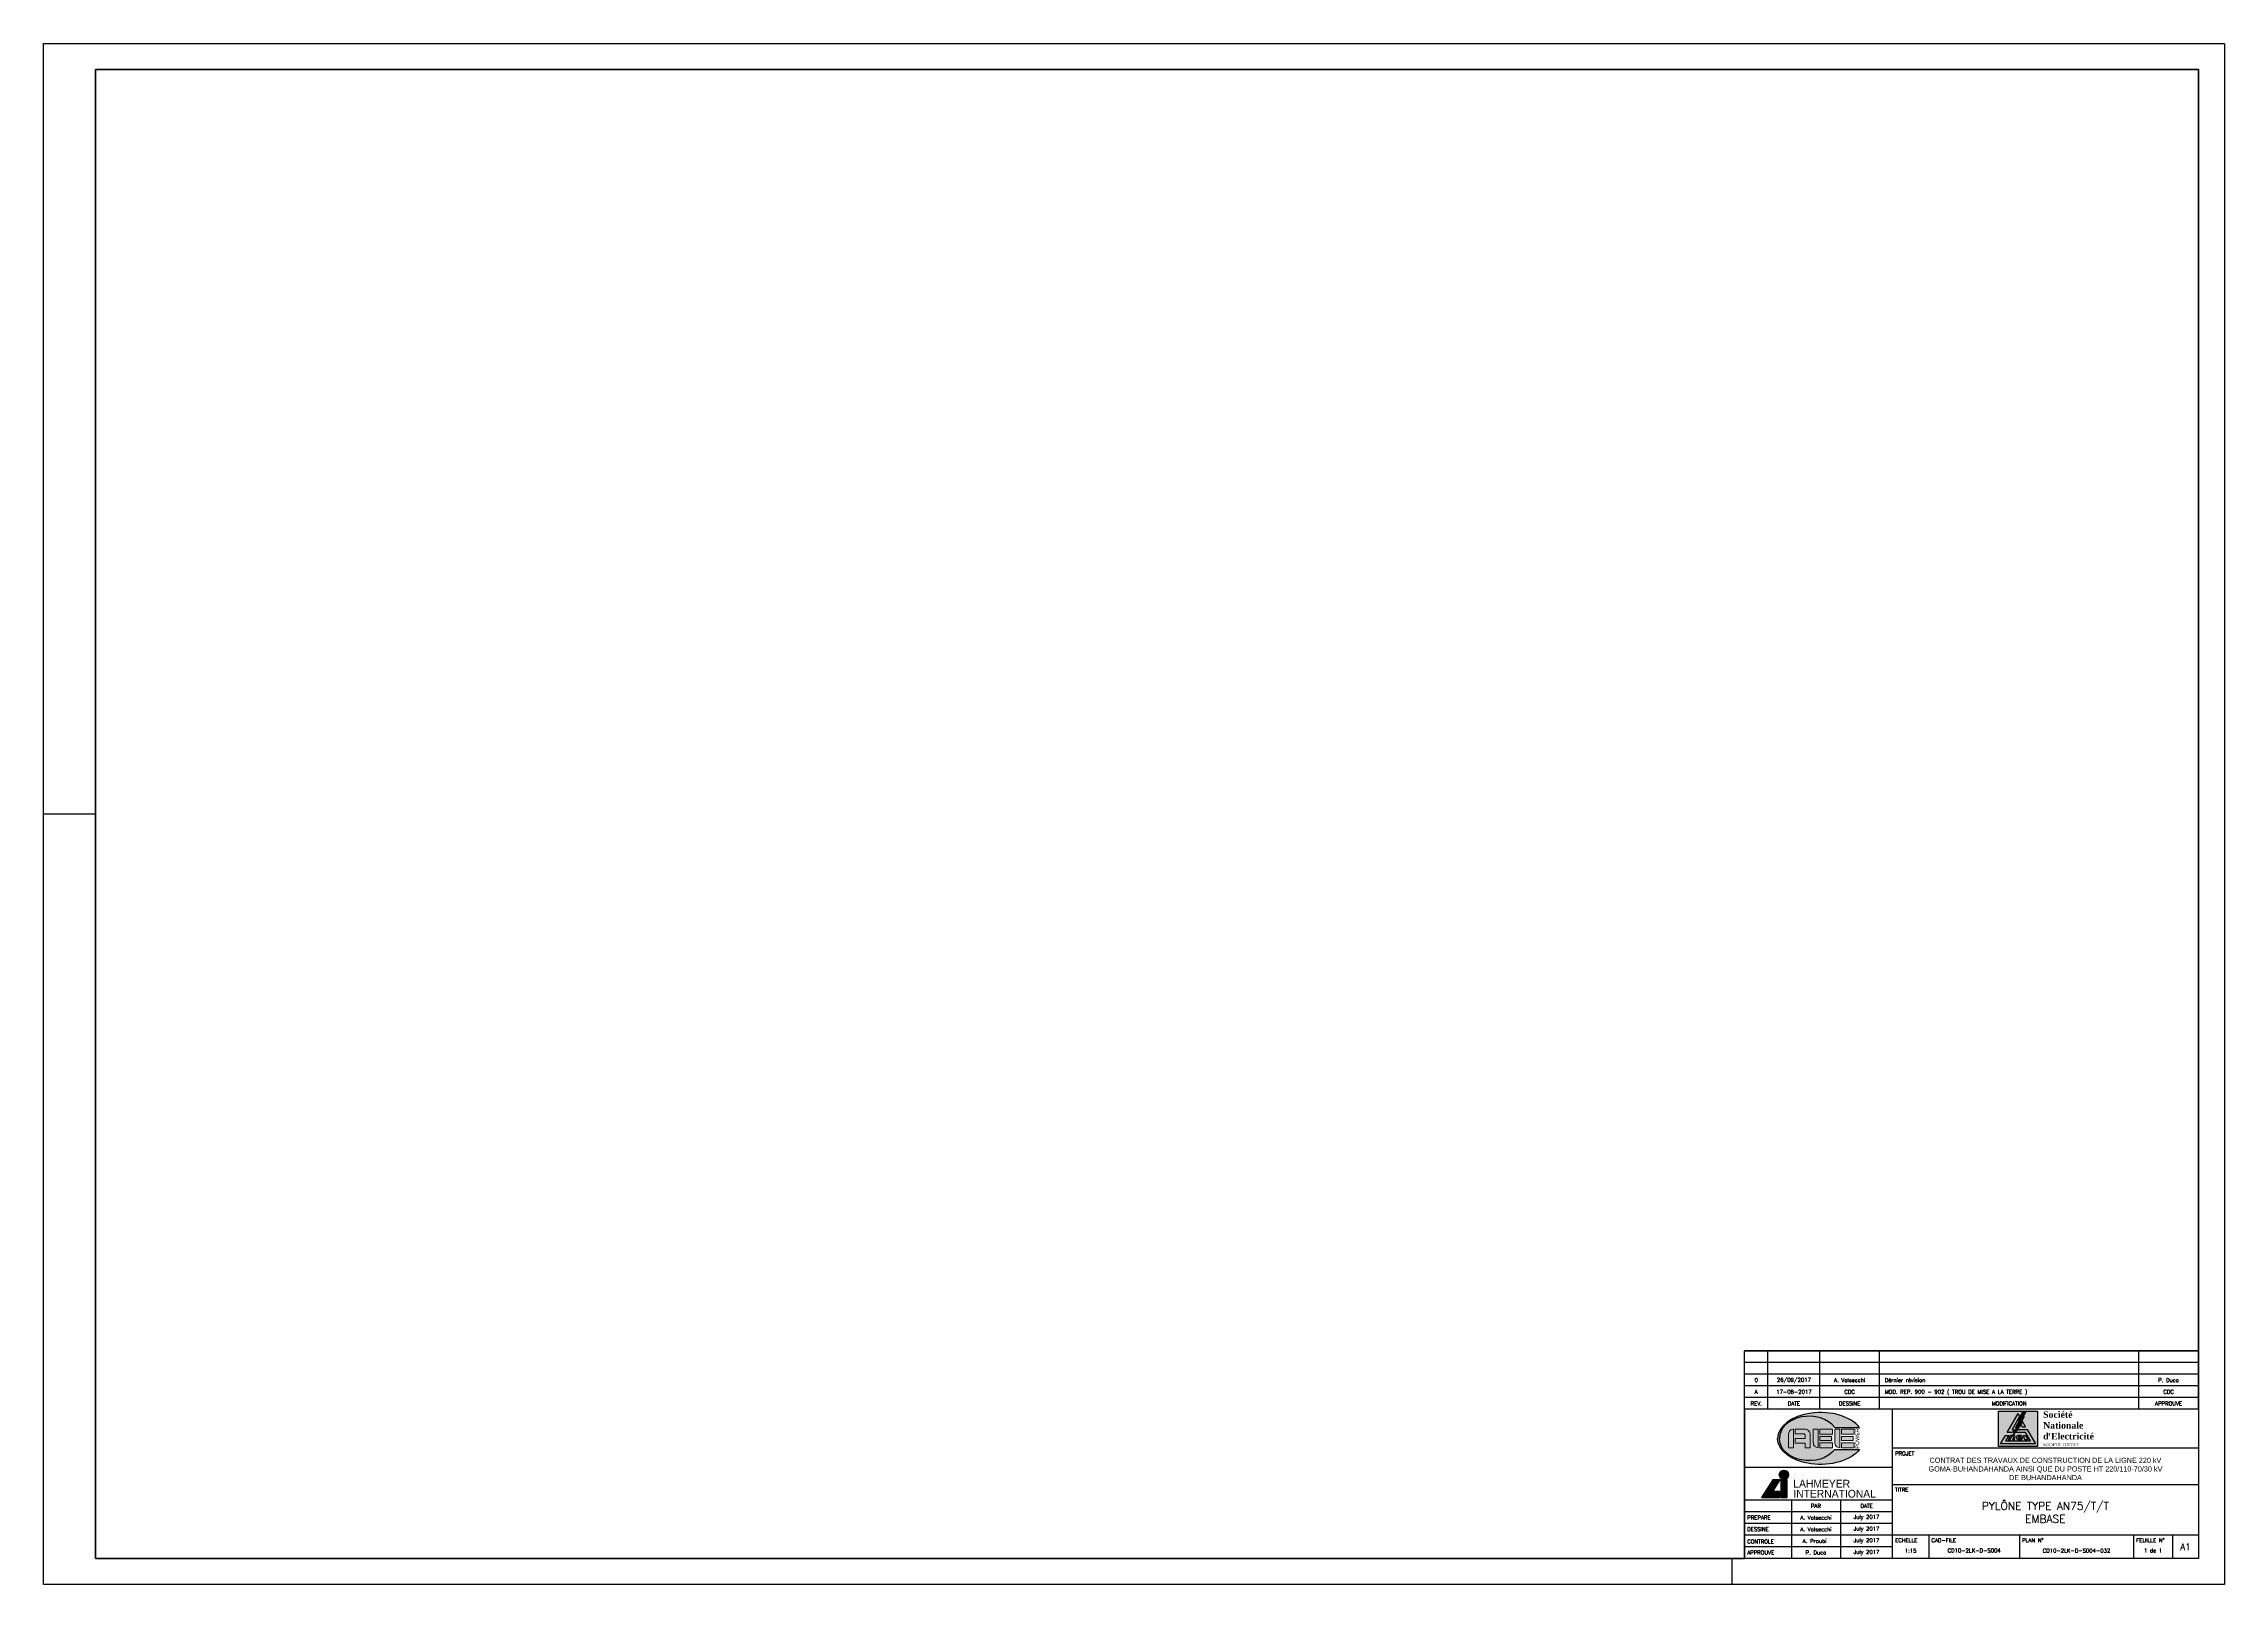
# Paper-space layout 'Layout1' of a CAD drawing. Extents: x 21 to 862, y 5 to 599.
# The model-space entities are those that its viewports show. They can reach past a viewport. Long polylines and large blocks are cut down to what shows.
import ezdxf
from ezdxf.enums import TextEntityAlignment as Align

# ---------------------------------------------------------------- set-up
doc = ezdxf.new("R2010")
doc.units = 0
doc.header["$LTSCALE"] = 150
doc.header["$MEASUREMENT"] = 0
for name, color, linetype in [('LS', 7, 'CONTINUOUS'), ('SELLO', 7, 'CONTINUOUS'), ('SELLO-MODIFI', 7, 'CONTINUOUS')]:
    doc.layers.add(name, color=color, linetype=linetype)
doc.styles.add('ARIAL', font='arial.ttf')
doc.styles.add('ROMANS', font='romans.shx', dxfattribs={"height": 2.5})
doc.styles.add('SWIS', font='swissl.ttf')
doc.styles.add('TIMES', font='times.ttf')
doc.styles.add('TIMESNEGRITA', font='')
doc.styles.get('TIMESNEGRITA').set_extended_font_data('Times New Roman', bold=True)

# ---------------------------------------------------------------- blocks, each defined once
blk = doc.blocks.new('LOGO SNEL')
at = {"layer": 'SELLO'}
h = blk.add_hatch(color=170, dxfattribs=at)
h.paths.add_polyline_path([(-3.08, 6.8), (-18.08, 6.8), (-18.08, -6.8), (-3.08, -6.8)])
h.paths.add_polyline_path([(-7.65, 0.74), (-8.92, 0.74), (-9.49, 1.73), (-8.86, 2.83)], flags=16)
h.paths.add_polyline_path([(-8.27, 4.7), (-10.07, 1.41), (-9.68, 1.41), (-10.97, -0.35), (-7.02, -0.35), (-3.86, -5.82), (-17.3, -5.82), (-15.41, -2.54), (-14.14, -2.54), (-15.41, -4.72), (-5.76, -4.72), (-7.65, -1.44), (-11.77, -1.44), (-12.42, -2.33), (-11.14, 0.17), (-11.49, 0.35), (-10.07, 3.14), (-10.42, 3.31), (-8.86, 6.38), (-7.61, 6.48), (-8.59, 4.7)], flags=16)
h.paths.add_polyline_path([(-9.95, 4.72), (-12.88, -0.35), (-12.1, -0.35), (-12.73, -1.44), (-14.78, -1.44), (-10.58, 5.82)], flags=16)
h.paths.add_polyline_path([(-7.7, -2.54), (-6.81, -4.26), (-7.9, -4.26), (-8.53, -2.54)], flags=16)
h.paths.add_polyline_path([(-9.03, -2.9), (-8.93, -3.09), (-8.86, -3.32), (-8.85, -3.52), (-10.41, -3.52), (-10.38, -3.67), (-10.3, -3.76), (-10.29, -3.77), (-10.2, -3.81), (-10.08, -3.83), (-9.99, -3.84), (-9.86, -3.83), (-9.77, -3.8), (-9.67, -3.74), (-9.65, -3.71), (-8.86, -3.71), (-8.93, -3.87), (-9.08, -4.03), (-9.28, -4.14), (-9.49, -4.2), (-9.66, -4.23), (-9.86, -4.25), (-10.11, -4.26), (-10.37, -4.23), (-10.59, -4.18), (-10.79, -4.09), (-10.93, -3.99), (-11.07, -3.83), (-11.15, -3.62), (-11.17, -3.41), (-11.16, -3.21), (-11.09, -3), (-10.99, -2.87), (-10.89, -2.77), (-10.75, -2.68), (-10.55, -2.6), (-10.31, -2.55), (-10.07, -2.54), (-9.82, -2.54), (-9.57, -2.58), (-9.36, -2.66), (-9.18, -2.76)], flags=16)
h.paths.add_polyline_path([(-9.62, -3.12), (-9.59, -3.23), (-10.45, -3.23), (-10.38, -3.1), (-10.27, -3), (-10.12, -2.96), (-9.95, -2.95), (-9.73, -2.99)], flags=0)
h.paths.add_polyline_path([(-12.73, -2.84), (-12.72, -2.84, -0.53324), (-12.35, -3.38), (-12.71, -4.26), (-11.93, -4.26), (-11.72, -3.03, 0.387199), (-12, -2.58, 0.188481), (-12.93, -2.68), (-12.87, -2.54), (-13.47, -2.54), (-14.36, -4.26), (-13.57, -4.26), (-13.09, -3.08, -0.304428)], flags=16)
h = blk.add_hatch(color=50, dxfattribs=at)
h.paths.add_polyline_path([(-14.78, -1.44), (-12.73, -1.44), (-12.1, -0.35), (-12.88, -0.35), (-9.95, 4.72), (-10.58, 5.82)])
h.paths.add_polyline_path([(-8.86, 2.83), (-9.49, 1.73), (-8.92, 0.74), (-7.65, 0.74)])
h.paths.add_polyline_path([(-10.97, -0.35), (-11.77, -1.44), (-7.65, -1.44), (-5.76, -4.72), (-15.41, -4.72), (-14.14, -2.54), (-15.41, -2.54), (-17.3, -5.82), (-3.86, -5.82), (-7.02, -0.35)])
h.paths.add_polyline_path([(-7.7, -2.54), (-8.53, -2.54), (-7.9, -4.26), (-6.81, -4.26)], flags=17)
h.paths.add_polyline_path([(-8.95, -3.05), (-9.01, -2.95), (-9.07, -2.87), (-9.15, -2.79), (-9.23, -2.73), (-9.31, -2.68), (-9.41, -2.64), (-9.52, -2.6), (-9.63, -2.57), (-9.76, -2.55), (-9.89, -2.54), (-10.03, -2.54), (-10.11, -2.54), (-10.24, -2.55), (-10.37, -2.56), (-10.49, -2.59), (-10.6, -2.62), (-10.7, -2.66), (-10.79, -2.71), (-10.87, -2.76), (-10.9, -2.79), (-10.99, -2.87), (-11.05, -2.95), (-11.11, -3.05), (-11.14, -3.16), (-11.17, -3.27), (-11.17, -3.4), (-11.17, -3.44), (-11.16, -3.56), (-11.13, -3.67), (-11.09, -3.78), (-11.03, -3.87), (-10.96, -3.96), (-10.87, -4.03), (-10.83, -4.06), (-10.74, -4.11), (-10.64, -4.16), (-10.54, -4.19), (-10.42, -4.22), (-10.3, -4.24), (-10.17, -4.25), (-10.03, -4.26), (-9.92, -4.25), (-9.78, -4.25), (-9.66, -4.23), (-9.54, -4.21), (-9.43, -4.19), (-9.33, -4.15), (-9.24, -4.12), (-9.14, -4.06), (-9.04, -3.99), (-8.97, -3.91), (-8.91, -3.81), (-8.86, -3.71), (-9.62, -3.71), (-9.8, -3.82), (-10.04, -3.84), (-10.27, -3.79), (-10.38, -3.67), (-10.41, -3.52), (-8.85, -3.52), (-8.86, -3.38), (-8.88, -3.26), (-8.91, -3.15)], flags=17)
h.paths.add_polyline_path([(-9.59, -3.23), (-10.45, -3.23), (-10.38, -3.1), (-10.27, -3), (-10.12, -2.96), (-9.95, -2.95), (-9.73, -2.99), (-9.62, -3.12)], flags=16)
h.paths.add_polyline_path([(-12.35, -3.38), (-12.71, -4.26), (-11.93, -4.26), (-11.72, -3.03, 0.387199), (-12, -2.58, 0.188481), (-12.93, -2.68), (-12.87, -2.54), (-13.47, -2.54), (-14.36, -4.26), (-13.57, -4.26), (-13.09, -3.08, -0.304428), (-12.73, -2.84), (-12.72, -2.84, -0.53324)], flags=17)
blk.add_hatch(color=10, dxfattribs=at).paths.add_polyline_path([(-11.14, 0.17), (-11.49, 0.35), (-10.07, 3.14), (-10.42, 3.31), (-8.86, 6.38), (-7.61, 6.48), (-8.59, 4.7), (-8.27, 4.7), (-10.07, 1.41), (-9.68, 1.41), (-12.42, -2.33)])
at = {"layer": 'SELLO', "color": 170}
blk.add_lwpolyline([(-18.08, 6.8), (-3.08, 6.8), (-3.08, -6.8), (-18.08, -6.8)], close=True, dxfattribs=at)
at = {"layer": 'SELLO', "color": 50}
for points in [[(-14.78, -1.44), (-10.58, 5.82), (-9.95, 4.72), (-12.88, -0.35), (-12.1, -0.35), (-12.73, -1.44)], [(-8.92, 0.74), (-7.65, 0.74), (-8.86, 2.83), (-9.49, 1.73)], [(-10.9, -2.79), (-10.99, -2.87), (-11.05, -2.95), (-11.11, -3.05), (-11.14, -3.16), (-11.17, -3.27), (-11.17, -3.4), (-11.17, -3.44), (-11.16, -3.56), (-11.13, -3.67), (-11.09, -3.78), (-11.03, -3.87), (-10.96, -3.96), (-10.87, -4.03), (-10.83, -4.06), (-10.74, -4.11), (-10.64, -4.16), (-10.54, -4.19), (-10.42, -4.22), (-10.3, -4.24), (-10.17, -4.25), (-10.03, -4.26), (-9.92, -4.25), (-9.78, -4.25), (-9.66, -4.23), (-9.54, -4.21), (-9.43, -4.19), (-9.33, -4.15), (-9.24, -4.12), (-9.14, -4.06), (-9.04, -3.99), (-8.97, -3.91), (-8.91, -3.81), (-8.86, -3.71), (-9.65, -3.71), (-9.67, -3.74), (-9.77, -3.8), (-9.86, -3.83), (-9.99, -3.84), (-10.08, -3.83), (-10.2, -3.81), (-10.29, -3.77), (-10.3, -3.76), (-10.38, -3.67), (-10.41, -3.52), (-8.85, -3.52), (-8.86, -3.38), (-8.88, -3.26), (-8.91, -3.15), (-8.95, -3.05), (-9.01, -2.95), (-9.07, -2.87), (-9.15, -2.79), (-9.23, -2.73), (-9.31, -2.68), (-9.41, -2.64), (-9.52, -2.6), (-9.63, -2.57), (-9.76, -2.55), (-9.89, -2.54), (-10.03, -2.54), (-10.11, -2.54), (-10.24, -2.55), (-10.37, -2.56), (-10.49, -2.59), (-10.6, -2.62), (-10.7, -2.66), (-10.79, -2.71), (-10.87, -2.76)], [(-9.99, -2.95), (-10.12, -2.96), (-10.23, -2.99), (-10.29, -3.02), (-10.38, -3.1), (-10.43, -3.2), (-10.44, -3.23), (-9.59, -3.23), (-9.62, -3.12), (-9.7, -3.03), (-9.71, -3.02), (-9.8, -2.97), (-9.92, -2.95)], [(-6.81, -4.26), (-7.9, -4.26), (-8.53, -2.54), (-7.7, -2.54)]]:
    blk.add_lwpolyline(points, close=True, dxfattribs=at)
at = {"layer": 'SELLO', "color": 10}
blk.add_lwpolyline([(-11.14, 0.17), (-11.49, 0.35), (-10.07, 3.14), (-10.42, 3.31), (-8.86, 6.38), (-7.61, 6.48), (-8.59, 4.7), (-8.27, 4.7), (-10.07, 1.41), (-9.68, 1.41), (-12.42, -2.33)], close=True, dxfattribs=at)
at = {"layer": 'SELLO', "color": 50}
blk.add_lwpolyline([(-10.97, -0.35), (-7.02, -0.35), (-3.86, -5.82), (-17.3, -5.82), (-15.41, -2.54), (-14.14, -2.54), (-15.41, -4.72), (-5.76, -4.72), (-7.65, -1.44), (-11.77, -1.44)], dxfattribs=at)
blk.add_lwpolyline([(-12.73, -2.84), (-12.72, -2.84, -0.53324), (-12.35, -3.38), (-12.71, -4.26), (-11.93, -4.26), (-11.72, -3.03, 0.387199), (-12, -2.58, 0.188481), (-12.93, -2.68), (-12.87, -2.54), (-13.47, -2.54), (-14.36, -4.26), (-13.57, -4.26), (-13.09, -3.08, -0.304428)], format="xyb", close=True, dxfattribs=at)
at = {"layer": 'SELLO'}
for s, height, style, p in [('SOCIETE  D ETAT', 1.0938, 'TIMES', (-0.9, -6.16)), (',', 2.5, 'TIMESNEGRITA', (1, -1.03)), (',', 1.09, 'TIMES', (7.74, -5.24))]:
    blk.add_text(s, height=height, dxfattribs=dict(at, style=style)).set_placement(p, align=Align.MIDDLE_LEFT)
at = {"layer": 'SELLO', "insert": (-0.9, 1.28), "char_height": 2.5, "width": 21.0938, "attachment_point": 4, "style": 'TIMESNEGRITA'}
blk.add_mtext('Société\\PNationale\\Pd Electricité', dxfattribs=at)
blk = doc.blocks.new('LOGO LAHMEYER')
at = {"layer": 'SELLO', "true_color": 0x231f20}
h = blk.add_hatch(color=250, dxfattribs=at)
h.dxf.hatch_style = 1
h.paths.add_polyline_path([(-14.55, -5.31), (-12.12, -5.31), (-12.12, 1.57), (-14.55, 1.57)])
h.paths.add_polyline_path([(-14.98, -5.31), (-14.98, -2.89), (-17.59, -2.89), (-14.81, 1.57), (-17.67, 1.57), (-21.98, -5.31)])
at = {"layer": 'SELLO', "true_color": 0xee1c25}
h = blk.add_hatch(color=240, dxfattribs=at)
h.dxf.hatch_style = 1
edge = h.paths.add_edge_path()
edge.add_arc((-13.33, 3.51), 1.8, 0, 360)
at = {"layer": 'SELLO', "color": 250, "true_color": 0x231f20}
for points in [[(-14.98, -5.31), (-14.98, -2.89), (-17.59, -2.89), (-14.81, 1.57), (-17.67, 1.57), (-21.98, -5.31)], [(-14.55, -5.31), (-12.12, -5.31), (-12.12, 1.57), (-14.55, 1.57)]]:
    blk.add_lwpolyline(points, close=True, dxfattribs=at)
at = {"layer": 'SELLO', "color": 240, "true_color": 0xee1c25}
blk.add_circle((-13.33, 3.51), 1.8, dxfattribs=at)
at = {"layer": 'SELLO', "color": 250, "true_color": 0x231f20, "style": 'ARIAL', "width": 0.95}
blk.add_text('LAHMEYER', height=3, dxfattribs=at).set_placement((-9.74, 1.57), align=Align.TOP_LEFT)
blk.add_text('INTERNATIONAL', height=3, dxfattribs=at).set_placement((-9.74, -6.2), align=Align.BOTTOM_LEFT)
blk = doc.blocks.new('LOGO AEE')
at = {"layer": 'SELLO', "true_color": 0x2e4894, "transparency": 33554687}
h = blk.add_hatch(color=167, dxfattribs=at)
h.dxf.hatch_style = 1
edge = h.paths.add_edge_path()
edge.add_ellipse((0.8, 0), major_axis=(-16.61, 0), ratio=0.602151, start_angle=205.37693, end_angle=360)
edge.add_ellipse((0.8, 0), major_axis=(-16.61, 0), ratio=0.602151, start_angle=0, end_angle=154.62307)
edge.add_line((15.81, -4.29), (6.23, -4.29))
edge.add_ellipse((-3.66, 0), major_axis=(-11.43, 0), ratio=0.75, start_angle=0, end_angle=150, ccw=False)
edge.add_ellipse((-3.66, 0), major_axis=(-11.43, 0), ratio=0.75, start_angle=210, end_angle=360, ccw=False)
edge.add_line((6.23, 4.29), (15.81, 4.29))
at = {"layer": 'SELLO', "lineweight": 0, "true_color": 0x615b56}
h = blk.add_hatch(color=251, dxfattribs=at)
h.dxf.hatch_style = 1
h.paths.add_polyline_path([(13.74, 3.57), (8.83, 3.57), (8.83, 1.68), (13.74, 1.68)])
h.paths.add_polyline_path([(8.18, 3.57), (6.3, 3.57), (6.3, -1.63), (6.32, -1.93), (6.41, -2.33), (6.59, -2.68), (6.85, -3.01), (7.04, -3.19), (7.39, -3.4), (7.77, -3.53), (8.18, -3.57)])
h.paths.add_polyline_path([(13.33, 0.77), (8.83, 0.77), (8.83, -0.76), (13.33, -0.76)])
h.paths.add_polyline_path([(13.74, -1.73), (8.83, -1.73), (8.83, -3.57), (13.74, -3.57)])
h.paths.add_polyline_path([(5.41, 3.57), (0.49, 3.57), (0.49, 1.68), (5.41, 1.68)])
h.paths.add_polyline_path([(-0.15, 3.57), (-2.03, 3.57), (-2.03, -1.63), (-2.01, -1.93), (-1.91, -2.33), (-1.74, -2.68), (-1.48, -3.01), (-1.29, -3.19), (-0.94, -3.4), (-0.56, -3.53), (-0.15, -3.57)])
h.paths.add_polyline_path([(5, 0.77), (0.49, 0.77), (0.49, -0.76), (5, -0.76)])
h.paths.add_polyline_path([(5.41, -1.73), (0.49, -1.73), (0.49, -3.57), (5.41, -3.57)])
h.paths.add_polyline_path([(-9.67, 3.57), (-9.93, 3.56), (-10.33, 3.47), (-10.69, 3.29), (-11.01, 3.04), (-11.17, 2.88), (-11.38, 2.54), (-11.51, 2.15), (-11.55, 1.73), (-11.55, -3.57), (-9.67, -3.57)])
h.paths.add_polyline_path([(-5.34, 3.57), (-9.04, 3.57), (-9.04, 1.73), (-5.77, 1.73), (-5.59, 1.73), (-5.26, 1.56), (-5.2, 1.45), (-5.13, 1.02), (-5.13, -0.02), (-9.04, -0.02), (-9.04, -1.84), (-5.13, -1.84), (-5.13, -3.57), (-3.3, -3.57), (-3.3, 1.73), (-3.31, 1.99), (-3.41, 2.38), (-3.61, 2.73), (-3.89, 3.04), (-4.15, 3.25), (-4.51, 3.43), (-4.91, 3.54)])
at = {"layer": 'SELLO', "color": 251, "lineweight": 0, "true_color": 0x615b56}
for points in [[(-9.67, 3.57), (-9.93, 3.56), (-10.33, 3.47), (-10.69, 3.29), (-11.01, 3.04), (-11.17, 2.88), (-11.38, 2.54), (-11.51, 2.15), (-11.55, 1.73), (-11.55, -3.57), (-9.67, -3.57)], [(-5.34, 3.57), (-9.04, 3.57), (-9.04, 1.73), (-5.77, 1.73), (-5.59, 1.73), (-5.26, 1.56), (-5.2, 1.45), (-5.13, 1.02), (-5.13, -0.02), (-9.04, -0.02), (-9.04, -1.84), (-5.13, -1.84), (-5.13, -3.57), (-3.3, -3.57), (-3.3, 1.73), (-3.31, 1.99), (-3.41, 2.38), (-3.61, 2.73), (-3.89, 3.04), (-4.15, 3.25), (-4.51, 3.43), (-4.91, 3.54)], [(-0.15, 3.57), (-2.03, 3.57), (-2.03, -1.63), (-2.01, -1.93), (-1.91, -2.33), (-1.74, -2.68), (-1.48, -3.01), (-1.29, -3.19), (-0.94, -3.4), (-0.56, -3.53), (-0.15, -3.57)], [(5.41, 3.57), (0.49, 3.57), (0.49, 1.68), (5.41, 1.68)], [(5, 0.77), (0.49, 0.77), (0.49, -0.76), (5, -0.76)], [(8.18, 3.57), (6.3, 3.57), (6.3, -1.63), (6.32, -1.93), (6.41, -2.33), (6.59, -2.68), (6.85, -3.01), (7.04, -3.19), (7.39, -3.4), (7.77, -3.53), (8.18, -3.57)], [(13.74, 3.57), (8.83, 3.57), (8.83, 1.68), (13.74, 1.68)], [(13.33, 0.77), (8.83, 0.77), (8.83, -0.76), (13.33, -0.76)], [(5.41, -1.73), (0.49, -1.73), (0.49, -3.57), (5.41, -3.57)], [(13.74, -1.73), (8.83, -1.73), (8.83, -3.57), (13.74, -3.57)]]:
    blk.add_lwpolyline(points, close=True, dxfattribs=at)
at = {"layer": 'SELLO', "color": 167, "true_color": 0x2e4894}
for points in [[(6.23, 4.29), (15.81, 4.29)], [(6.23, -4.29), (15.81, -4.29)]]:
    blk.add_lwpolyline(points, dxfattribs=at)
for centre, major_axis, ratio, start_param in [((0.8, 0), (-16.61, 0), 0.602151, 3.584504), ((-3.66, 0), (-11.43, 0), 0.75, 3.665191)]:
    blk.add_ellipse(centre, major_axis=major_axis, ratio=ratio, start_param=start_param, end_param=6.283185, dxfattribs=at)
at = {"layer": 'SELLO', "color": 167, "true_color": 0x2e4894, "extrusion": (0, 0, -1)}
for centre, major_axis, ratio, start_param in [((-3.66, 0), (-11.43, 0), 0.75, 3.665191), ((0.8, 0), (-16.61, 0), 0.602151, 3.584504)]:
    blk.add_ellipse(centre, major_axis=major_axis, ratio=ratio, start_param=start_param, end_param=6.283185, dxfattribs=at)
at = {"layer": 'SELLO', "color": 13, "true_color": 0xd3505e, "style": 'SWIS'}
blk.add_text('POWER', height=1.5, rotation=90, dxfattribs=at).set_placement((14.91, 0), align=Align.MIDDLE)

psp = doc.layouts.get("Layout1")

# ---------------------------------------------------------------- linework, layer by layer
at = {"layer": 'LS', "color": 8}
psp.add_lwpolyline([(41.21, 589.44), (41.21, 15.44), (677.21, 15.44), (677.21, 95.44), (852.21, 95.44), (852.21, 589.44), (41.21, 589.44)], close=True, dxfattribs=at)
at = {"layer": 'SELLO'}
for p, q in [((41.21, 302.44), (21.21, 302.44)), ((672.21, 15.44), (672.21, 5.44))]:
    psp.add_line(p, q, dxfattribs=at)
at = {"layer": 'SELLO', "color": 2}
for p, q in [((852.21, 95.44), (677.21, 95.44)), ((686.21, 72.94), (686.21, 95.44)), ((706.21, 72.94), (706.21, 95.44)), ((729.21, 72.94), (729.21, 95.44)), ((829.21, 72.94), (829.21, 95.44)), ((852.21, 90.94), (677.21, 90.94)), ((852.21, 86.44), (677.21, 86.44)), ((852.21, 81.94), (677.21, 81.94)), ((734.21, 43.94), (734.21, 72.94)), ((852.21, 57.94), (734.21, 57.94)), ((734.21, 50.44), (677.21, 50.44)), ((734.21, 37.94), (677.21, 37.94)), ((695.21, 37.94), (695.21, 15.44)), ((714.21, 37.94), (714.21, 15.44)), ((734.21, 33.44), (677.21, 33.44)), ((734.21, 28.94), (677.21, 28.94)), ((734.21, 24.44), (677.21, 24.44)), ((734.21, 19.94), (677.21, 19.94)), ((734.21, 15.44), (734.21, 24.44)), ((748.21, 24.44), (748.21, 15.44)), ((783.21, 24.44), (783.21, 15.44)), ((827.21, 24.44), (827.21, 15.44)), ((842.21, 24.44), (842.21, 15.44))]:
    psp.add_line(p, q, dxfattribs=at)
at = {"layer": 'SELLO', "color": 8}
for p, q in [((677.21, 72.94), (677.21, 95.44)), ((852.21, 72.94), (852.21, 95.44)), ((677.21, 72.94), (677.21, 15.44)), ((852.21, 72.94), (677.21, 72.94)), ((852.21, 72.94), (852.21, 15.44)), ((852.21, 15.44), (677.21, 15.44))]:
    psp.add_line(p, q, dxfattribs=at)
at = {"layer": 'SELLO', "color": 3}
psp.add_line((852.21, 77.44), (677.21, 77.44), dxfattribs=at)
at = {"layer": 'SELLO'}
psp.add_lwpolyline([(21.21, 599.44), (862.21, 599.44), (862.21, 5.44), (21.21, 5.44)], close=True, dxfattribs=at)
at = {"layer": 'SELLO', "color": 8}
psp.add_lwpolyline([(41.21, 589.44), (852.21, 589.44), (852.21, 15.44), (41.21, 15.44)], close=True, dxfattribs=at)
at = {"layer": 'SELLO', "color": 5}
psp.add_lwpolyline([(734.21, 43.94), (852.21, 43.94), (852.21, 24.44), (734.21, 24.44)], close=True, dxfattribs=at)

# ---------------------------------------------------------------- block references
at = {"layer": 'SELLO', "color": 4}
for name, p in [('LOGO AEE', (705.71, 61.69)), ('LOGO LAHMEYER', (705.71, 44.19))]:
    psp.add_blockref(name, p, dxfattribs=at)
at = {"layer": 'SELLO'}
psp.add_blockref('LOGO SNEL', (793.21, 65.44), dxfattribs=at)

# ---------------------------------------------------------------- texts
at = {"layer": 'SELLO', "color": 2, "style": 'ROMANS'}
for s, height, p in [('REV.', 1.5, (681.71, 75.19)), ('DATE', 1.5, (696.21, 75.19)), ('DESSINE', 1.5, (717.71, 75.19)), ('MODIFICATION', 1.5, (779.21, 75.19)), ('APPROUVE', 1.5, (840.71, 75.19)), ('PAR', 1.5, (704.71, 35.69)), ('DATE', 1.5, (724.21, 35.69)), ('A. Valsecchi', 1.5, (704.71, 31.19)), ('A. Valsecchi', 1.5, (704.71, 26.69)), ('July 2017', 1.5, (724.21, 31.19)), ('July 2017', 1.5, (724.21, 26.69)), ('A. Proubi ', 1.5, (704.71, 22.19)), ('P. Duca', 1.5, (704.71, 17.69)), ('July 2017', 1.5, (724.21, 22.19)), ('July 2017', 1.5, (724.21, 17.69)), ('A1', 2.5, (847.21, 19.94))]:
    psp.add_text(s, height=height, dxfattribs=at).set_placement(p, align=Align.MIDDLE)
for s, p in [('PROJET', (735.21, 55.94)), ('TITRE', (735.21, 41.94)), ('PREPARE', (678.21, 31.19)), ('DESSINE', (678.21, 26.69)), ('APPROUVE', (678.21, 17.69)), ('CONTROLE', (678.21, 21.94)), ('ECHELLE', (735.21, 22.44)), ('CAD-FILE', (749.21, 22.44)), ('PLAN N%%D', (784.21, 22.44)), ('FEUILLE N%%D', (828.21, 22.44))]:
    psp.add_text(s, height=1.5, dxfattribs=at).set_placement(p, align=Align.MIDDLE_LEFT)
for s, p in [('1:15', (741.21, 17.69)), ('CD10-2LK-D-S004', (765.71, 17.76)), ('1 de 1', (834.71, 17.76))]:
    psp.add_text(s, height=1.5, dxfattribs=at).set_placement(p, align=Align.CENTER)
at = {"layer": 'SELLO', "color": 3, "style": 'ROMANS'}
psp.add_text('CD10-2LK-D-S004-032', height=1.5, dxfattribs=at).set_placement((805.21, 17.69), align=Align.CENTER)
at = {"layer": 'SELLO', "attachment_point": 5}
for s, insert, char_height, style in [('{\\C2;CONTRAT DES TRAVAUX DE CONSTRUCTION DE LA LIGNE 220 kV GOMA-BUHANDAHANDA AINSI QUE DU POSTE HT 220/110-70/30 kV\\PDE BUHANDAHANDA}', (793.21, 49.94), 2, 'ARIAL'), ('{\\C4;PYLÔNE TYPE AN75/T/T\\P\\C3;EMBASE}', (793.21, 33.19), 3, 'ROMANS')]:
    psp.add_mtext_dynamic_manual_height_columns(s, width=118, gutter_width=12.5, heights=[0], dxfattribs=dict(at, insert=insert, char_height=char_height, style=style))
at = {"layer": 'SELLO-MODIFI', "color": 2, "style": 'ROMANS'}
for s, p in [('0', (681.71, 84.19)), ('26/09/2017', (696.21, 84.19)), ('A. Valsecchi', (717.71, 84.19)), ('P. Duca', (840.71, 84.19)), ('A', (681.71, 79.69)), ('17-08-2017', (696.21, 79.69)), ('CDC', (717.71, 79.69)), ('CDC', (840.71, 79.69))]:
    psp.add_text(s, height=1.5, dxfattribs=at).set_placement(p, align=Align.MIDDLE)
for s, p in [('Dérnier révision', (731.21, 84.19)), ('MOD. REP. 900 - 902 ( TROU DE MISE A LA TERRE )', (731.21, 79.69))]:
    psp.add_text(s, height=1.5, dxfattribs=at).set_placement(p, align=Align.MIDDLE_LEFT)

doc.saveas('drawing.dxf')
